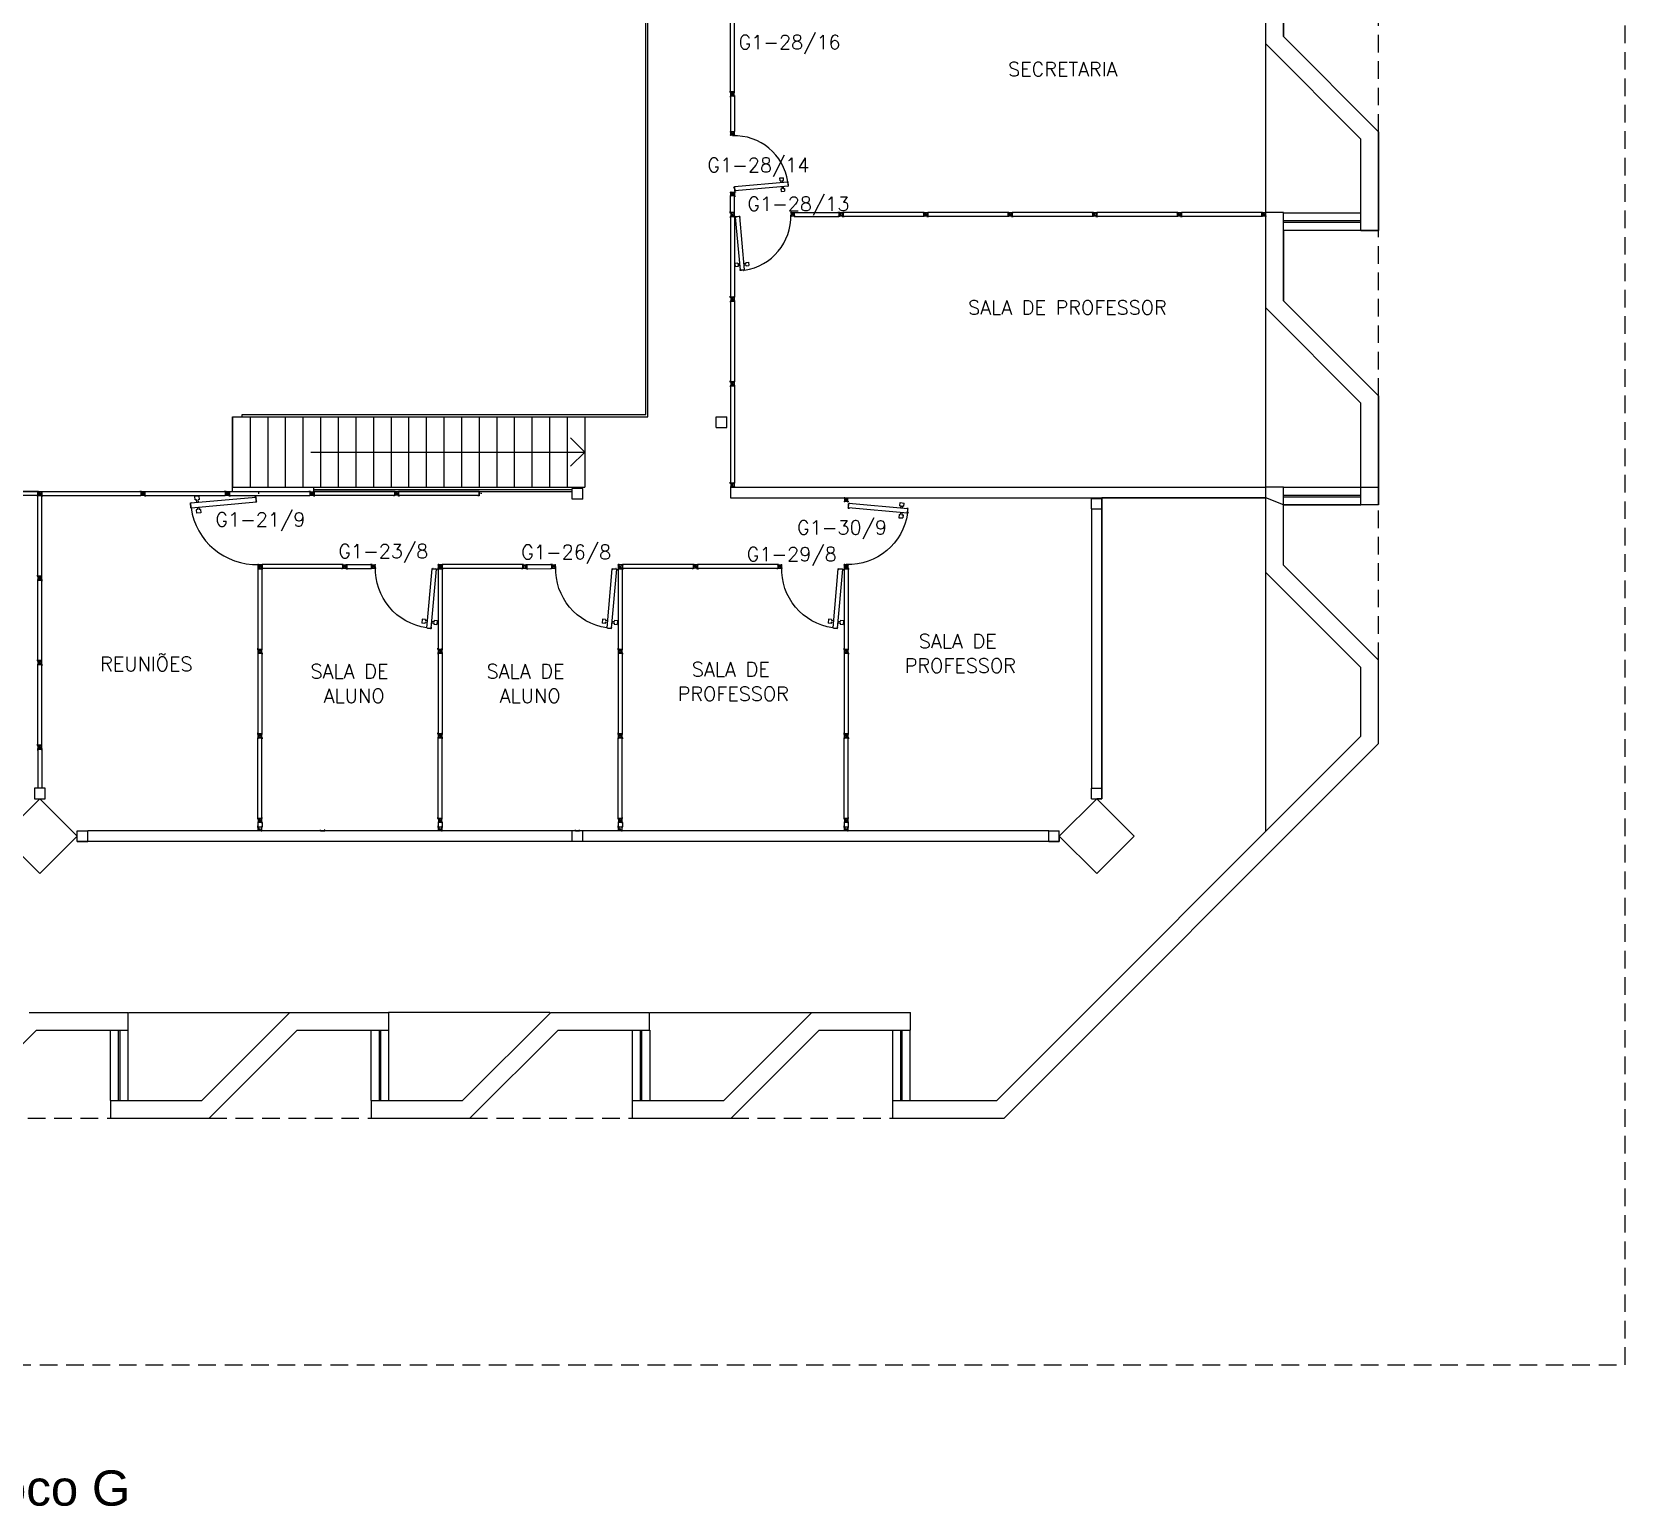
# Model space of a CAD drawing. Header units: millimetres. Extents: x 2280 to 2568, y 1267 to 1403.
# Drawn here: x 2545.39 to 2568, y 1354.66 to 1375.57 of the extents above; entities that cross this region are included whole.
import ezdxf

# ---------------------------------------------------------------- set-up
doc = ezdxf.new("R2010")
doc.units = ezdxf.units.MM
doc.linetypes.add('HIDDEN', pattern=[0.375, 0.25, -0.125])
for name, color, linetype in [('1', 1, 'Continuous'), ('ALV', 2, 'Continuous'), ('ALVENARIA', 2, 'Continuous'), ('DIV', 2, 'Continuous'), ('ENDEREÇO NOVO', 2, 'Continuous'), ('ESQ', 1, 'Continuous'), ('ESTRUT', 2, 'Continuous'), ('PL-Áreas-Depto', 2, 'Continuous'), ('PROJ', 1, 'HIDDEN'), ('TEXTO', 2, 'Continuous'), ('USO', 2, 'Continuous')]:
    doc.layers.add(name, color=color, linetype=linetype)
doc.styles.get("Standard").update_dxf_attribs({"font": 'arial.ttf'})
doc.styles.add('UNB-100', font='simplex.shx', dxfattribs={"height": 0.2})

# ---------------------------------------------------------------- blocks, each defined once
blk = doc.blocks.new('MTDIV')
for p, q in [((-0.0285, 0.0185), (-0.0285, 0.0285)), ((-0.0185, 0.0285), (-0.0285, 0.0285)), ((-0.0265, 0.0185), (-0.0285, 0.0185)), ((-0.0265, 0.0235), (-0.0265, 0.0265)), ((-0.0265, 0.0265), (-0.0185, 0.0265)), ((-0.0265, 0.0235), (0.0265, 0.0235)), ((-0.0215, 0.0235), (-0.0265, 0.0235)), ((-0.0265, 0.0185), (-0.0265, 0.0215)), ((-0.0265, 0.0215), (-0.0235, 0.0215)), ((-0.0235, 0.0215), (-0.0235, -0.0215)), ((-0.0215, 0.0235), (-0.0215, 0.0215)), ((-0.0215, 0.0215), (0.0215, 0.0215)), ((-0.0215, 0.0195), (0.0195, 0.0195)), ((-0.0215, 0.0195), (-0.0215, -0.0195)), ((-0.0185, 0.0265), (-0.0185, 0.0285)), ((-0.0049, 0), (0.0049, 0)), ((0, -0.0049), (0, 0.0049)), ((0.0115, 0.0095), (0.0115, 0.0075)), ((0.0195, 0.0095), (0.0115, 0.0095)), ((0.0215, 0.0075), (0.0115, 0.0075)), ((0.0135, 0.0075), (0.0135, 0.0055)), ((0.0215, 0.0055), (0.0135, 0.0055)), ((0.0185, 0.0265), (0.0185, 0.0285)), ((0.0185, 0.0285), (0.0285, 0.0285)), ((0.0185, 0.0265), (0.0265, 0.0265)), ((0.0195, 0.0195), (0.0195, 0.0095)), ((0.0215, 0.0235), (0.0215, 0.0075)), ((0.0215, 0.0235), (0.0265, 0.0235)), ((0.0215, 0.0055), (0.0215, -0.0055)), ((0.0235, 0.0215), (0.0235, -0.0215)), ((0.0265, 0.0215), (0.0235, 0.0215)), ((0.0265, 0.0235), (0.0265, 0.0265)), ((0.0265, 0.0185), (0.0265, 0.0215)), ((0.0265, 0.0185), (0.0285, 0.0185)), ((0.0285, 0.0185), (0.0285, 0.0285)), ((-0.0285, -0.0185), (-0.0285, -0.0285)), ((-0.0285, -0.0185), (-0.0265, -0.0185)), ((-0.0185, -0.0285), (-0.0285, -0.0285)), ((-0.0265, -0.0185), (-0.0265, -0.0215)), ((-0.0265, -0.0215), (-0.0235, -0.0215)), ((0.0265, -0.0235), (-0.0265, -0.0235)), ((-0.0265, -0.0235), (-0.0265, -0.0265)), ((-0.0215, -0.0235), (-0.0265, -0.0235)), ((-0.0185, -0.0265), (-0.0265, -0.0265)), ((-0.0215, -0.0195), (0.0195, -0.0195)), ((-0.0215, -0.0215), (0.0215, -0.0215)), ((-0.0215, -0.0215), (-0.0215, -0.0235)), ((-0.0185, -0.0265), (-0.0185, -0.0285)), ((0.0115, -0.0075), (0.0115, -0.0095)), ((0.0215, -0.0075), (0.0115, -0.0075)), ((0.0195, -0.0095), (0.0115, -0.0095)), ((0.0135, -0.0055), (0.0135, -0.0075)), ((0.0215, -0.0055), (0.0135, -0.0055)), ((0.0185, -0.0265), (0.0185, -0.0285)), ((0.0265, -0.0265), (0.0185, -0.0265)), ((0.0185, -0.0285), (0.0285, -0.0285)), ((0.0195, -0.0095), (0.0195, -0.0195)), ((0.0215, -0.0075), (0.0215, -0.0235)), ((0.0215, -0.0235), (0.0265, -0.0235)), ((0.0265, -0.0215), (0.0235, -0.0215)), ((0.0265, -0.0185), (0.0265, -0.0215)), ((0.0285, -0.0185), (0.0265, -0.0185)), ((0.0265, -0.0235), (0.0265, -0.0265)), ((0.0285, -0.0185), (0.0285, -0.0285))]:
    blk.add_line(p, q)
blk = doc.blocks.new('DIV12')
for p, q in [((-0.005, 0), (0.005, 0)), ((0, -0.005), (0, 0.005)), ((0.024, 0.018), (0.028, 0.018)), ((0.024, 0.018), (0.024, 0.016)), ((0.024, 0.016), (0.028, 0.016)), ((0.028, 0.03), (0.043, 0.03)), ((0.028, 0.018), (0.028, 0.03)), ((0.028, -0.017), (0.028, 0.016)), ((0.03, 0.028), (1.169, 0.028)), ((0.03, -0.029), (0.03, 0.028)), ((0.043, 0.03), (0.043, 0.028)), ((1.157, 0.03), (1.157, 0.028)), ((1.171, 0.03), (1.157, 0.03)), ((1.169, -0.029), (1.169, 0.028)), ((1.171, 0.018), (1.171, 0.03)), ((1.176, 0.018), (1.171, 0.018)), ((1.176, 0.016), (1.171, 0.016)), ((1.171, -0.017), (1.171, 0.016)), ((1.176, 0.018), (1.176, 0.016)), ((1.195, 0), (1.205, 0)), ((1.2, -0.005), (1.2, 0.005)), ((0.024, -0.017), (0.028, -0.017)), ((0.024, -0.017), (0.024, -0.019)), ((0.024, -0.019), (0.028, -0.019)), ((0.028, -0.031), (0.028, -0.019)), ((0.028, -0.031), (0.043, -0.031)), ((0.03, -0.029), (1.169, -0.029)), ((0.043, -0.029), (0.043, -0.031)), ((1.157, -0.029), (1.157, -0.031)), ((1.171, -0.031), (1.157, -0.031)), ((1.176, -0.017), (1.171, -0.017)), ((1.176, -0.019), (1.171, -0.019)), ((1.171, -0.031), (1.171, -0.019)), ((1.176, -0.017), (1.176, -0.019))]:
    blk.add_line(p, q)
blk = doc.blocks.new('PLXD')
at = {"color": 2}
for p, q in [((-0.172, 0.786), (-0.161, 0.787)), ((-0.172, 0.786), (-0.171, 0.772)), ((-0.169, 0.772), (-0.171, 0.772)), ((-0.17, 0.784), (-0.114, 0.789)), ((-0.17, 0.784), (-0.103, 0.028)), ((-0.159, 0.792), (-0.161, 0.792)), ((-0.161, 0.792), (-0.161, 0.787)), ((-0.159, 0.792), (-0.159, 0.787)), ((-0.159, 0.787), (-0.126, 0.79)), ((-0.124, 0.795), (-0.126, 0.795)), ((-0.124, 0.795), (-0.124, 0.79)), ((-0.124, 0.79), (-0.112, 0.791)), ((-0.114, 0.789), (-0.046, 0.033)), ((-0.112, 0.791), (-0.11, 0.777)), ((-0.105, 0.026), (-0.106, 0.04)), ((-0.104, 0.04), (-0.106, 0.04)), ((-0.105, 0.026), (-0.093, 0.027)), ((-0.103, 0.028), (-0.046, 0.033)), ((-0.092, 0.022), (-0.093, 0.027)), ((-0.09, 0.022), (-0.092, 0.022)), ((-0.091, 0.027), (-0.058, 0.03)), ((-0.09, 0.022), (-0.091, 0.027)), ((-0.057, 0.025), (-0.058, 0.03)), ((-0.055, 0.025), (-0.057, 0.025)), ((-0.056, 0.03), (-0.044, 0.031)), ((-0.055, 0.025), (-0.056, 0.03)), ((-0.045, 0.045), (-0.047, 0.045)), ((-0.044, 0.031), (-0.045, 0.045)), ((-0.008, 0), (0.006, 0)), ((0, 0.007), (0, -0.006))]:
    blk.add_line(p, q, dxfattribs=at)
for p, q in [((-0.126, 0.795), (-0.126, 0.79)), ((-0.11, 0.777), (-0.112, 0.777))]:
    blk.add_line(p, q)
at = {"color": 1}
for p, q in [((-0.08, 0.737), (-0.041, 0.74)), ((-0.036, 0.691), (-0.041, 0.74)), ((-0.194, 0.727), (-0.233, 0.723)), ((-0.229, 0.673), (-0.233, 0.723)), ((-0.189, 0.677), (-0.229, 0.673)), ((-0.192, 0.712), (-0.194, 0.727)), ((-0.164, 0.714), (-0.192, 0.712)), ((-0.162, 0.694), (-0.19, 0.692)), ((-0.189, 0.677), (-0.19, 0.692)), ((-0.107, 0.719), (-0.079, 0.722)), ((-0.106, 0.7), (-0.077, 0.702)), ((-0.079, 0.722), (-0.08, 0.737)), ((-0.076, 0.687), (-0.077, 0.702)), ((-0.076, 0.687), (-0.036, 0.691))]:
    blk.add_line(p, q, dxfattribs=at)
blk.add_arc((-0.064, 0.029), 0.764, 98.125, 182.1419, dxfattribs=at)

msp = doc.modelspace()

# ---------------------------------------------------------------- linework, layer by layer
at = {"layer": '1'}
msp.add_lwpolyline([(2549.349, 1369.611), (2553.239, 1369.611), (2553.036, 1369.409), (2553.239, 1369.611), (2553.036, 1369.814)], dxfattribs=at)
at = {"layer": 'ALV'}
for p, q in [((2562.904, 1375.401), (2562.904, 1376.755)), ((2563.154, 1375.505), (2563.154, 1376.755)), ((2563.154, 1375.505), (2564.504, 1374.155)), ((2562.904, 1375.401), (2564.254, 1374.051)), ((2564.504, 1372.755), (2564.504, 1374.155)), ((2564.254, 1372.755), (2564.254, 1374.051)), ((2563.154, 1373.009), (2562.904, 1373.009)), ((2562.904, 1371.655), (2562.904, 1373.009)), ((2563.154, 1371.758), (2563.154, 1373.009)), ((2564.504, 1372.755), (2564.254, 1372.755)), ((2564.254, 1372.755), (2564.504, 1372.755)), ((2562.904, 1371.655), (2564.254, 1370.305)), ((2563.154, 1371.758), (2564.504, 1370.408)), ((2564.254, 1368.861), (2564.254, 1370.305)), ((2564.504, 1368.861), (2564.504, 1370.408)), ((2555.105, 1370.111), (2555.255, 1370.111)), ((2555.105, 1369.961), (2555.105, 1370.111)), ((2555.255, 1369.961), (2555.255, 1370.111)), ((2555.105, 1369.961), (2555.255, 1369.961)), ((2553.06, 1368.944), (2553.06, 1369.094)), ((2553.21, 1369.094), (2553.06, 1369.094)), ((2553.21, 1368.944), (2553.06, 1368.944)), ((2553.21, 1368.944), (2553.21, 1369.094)), ((2555.305, 1369.111), (2562.904, 1369.111)), ((2555.305, 1369.111), (2555.305, 1368.961)), ((2555.305, 1368.961), (2562.904, 1368.961)), ((2562.904, 1367.904), (2562.904, 1369.111)), ((2563.154, 1369.111), (2562.904, 1369.111)), ((2562.904, 1367.904), (2562.904, 1369.111)), ((2563.154, 1369.111), (2562.904, 1369.111)), ((2563.154, 1368.008), (2563.154, 1369.111)), ((2563.154, 1368.008), (2563.154, 1369.111)), ((2564.254, 1369.111), (2564.504, 1369.111)), ((2564.254, 1368.861), (2564.254, 1369.111)), ((2564.504, 1368.861), (2564.504, 1369.111)), ((2564.504, 1368.861), (2564.254, 1368.861)), ((2564.504, 1368.861), (2564.254, 1368.861)), ((2563.154, 1368.008), (2564.504, 1366.658)), ((2562.904, 1367.904), (2564.254, 1366.554)), ((2564.504, 1365.474), (2564.504, 1366.658)), ((2564.254, 1365.578), (2564.254, 1366.554)), ((2559.087, 1360.411), (2564.254, 1365.578)), ((2559.19, 1360.161), (2564.504, 1365.474)), ((2545.355, 1361.661), (2546.757, 1361.661)), ((2546.757, 1361.411), (2546.757, 1361.661)), ((2547.805, 1360.411), (2549.055, 1361.661)), ((2549.055, 1361.661), (2550.457, 1361.661)), ((2550.457, 1361.411), (2550.457, 1361.661)), ((2551.505, 1360.411), (2552.755, 1361.661)), ((2552.755, 1361.661), (2554.157, 1361.661)), ((2554.157, 1361.411), (2554.157, 1361.661)), ((2555.211, 1360.411), (2556.461, 1361.661)), ((2556.461, 1361.661), (2557.863, 1361.661)), ((2557.863, 1361.411), (2557.863, 1361.661)), ((2544.209, 1360.161), (2545.459, 1361.411)), ((2545.459, 1361.411), (2546.757, 1361.411)), ((2547.909, 1360.161), (2549.159, 1361.411)), ((2549.159, 1361.411), (2550.457, 1361.411)), ((2551.609, 1360.161), (2552.859, 1361.411)), ((2552.859, 1361.411), (2554.157, 1361.411)), ((2555.315, 1360.161), (2556.565, 1361.411)), ((2556.565, 1361.411), (2557.863, 1361.411)), ((2546.507, 1360.411), (2546.507, 1360.161)), ((2546.507, 1360.411), (2547.805, 1360.411)), ((2550.207, 1360.411), (2551.505, 1360.411)), ((2550.207, 1360.411), (2550.207, 1360.161)), ((2553.913, 1360.411), (2553.913, 1360.161)), ((2553.913, 1360.411), (2555.211, 1360.411)), ((2557.607, 1360.411), (2557.607, 1360.161)), ((2557.607, 1360.411), (2559.087, 1360.411)), ((2546.507, 1360.161), (2547.909, 1360.161)), ((2550.207, 1360.161), (2551.609, 1360.161)), ((2553.913, 1360.161), (2555.315, 1360.161)), ((2557.607, 1360.161), (2559.19, 1360.161))]:
    msp.add_line(p, q, dxfattribs=at)
at = {"layer": 'ALVENARIA'}
for p, q in [((2560.429, 1368.953), (2560.579, 1368.953)), ((2560.429, 1368.803), (2560.429, 1368.953)), ((2560.579, 1368.803), (2560.579, 1368.953)), ((2560.429, 1368.803), (2560.429, 1364.841)), ((2560.429, 1368.803), (2560.579, 1368.803)), ((2560.579, 1364.841), (2560.579, 1368.803)), ((2560.429, 1364.691), (2560.429, 1364.841)), ((2560.429, 1364.841), (2560.579, 1364.841)), ((2560.579, 1364.691), (2560.579, 1364.841)), ((2560.429, 1364.691), (2560.579, 1364.691)), ((2546.034, 1364.236), (2546.184, 1364.236)), ((2546.034, 1364.086), (2546.034, 1364.236)), ((2559.823, 1364.236), (2546.184, 1364.236)), ((2546.184, 1364.086), (2546.184, 1364.236)), ((2559.823, 1364.236), (2559.973, 1364.236)), ((2559.823, 1364.086), (2559.823, 1364.236)), ((2559.973, 1364.086), (2559.973, 1364.236)), ((2546.034, 1364.086), (2546.184, 1364.086)), ((2559.823, 1364.086), (2546.184, 1364.086)), ((2559.823, 1364.086), (2559.973, 1364.086))]:
    msp.add_line(p, q, dxfattribs=at)
msp.add_lwpolyline([(2545.429, 1364.691), (2545.579, 1364.691), (2545.579, 1364.841), (2545.429, 1364.841)], close=True, dxfattribs=at)
at = {"layer": 'DIV'}
for p, q in [((2555.303, 1374.661), (2555.303, 1374.646)), ((2555.315, 1374.661), (2555.303, 1374.661)), ((2555.303, 1374.646), (2555.305, 1374.646)), ((2555.362, 1374.659), (2555.305, 1374.659)), ((2555.305, 1374.659), (2555.305, 1374.159)), ((2555.315, 1374.666), (2555.315, 1374.661)), ((2555.315, 1374.666), (2555.317, 1374.666)), ((2555.317, 1374.666), (2555.317, 1374.661)), ((2555.35, 1374.661), (2555.317, 1374.661)), ((2555.339, 1374.689), (2555.329, 1374.689)), ((2555.334, 1374.694), (2555.334, 1374.684)), ((2555.35, 1374.666), (2555.35, 1374.661)), ((2555.35, 1374.666), (2555.352, 1374.666)), ((2555.352, 1374.666), (2555.352, 1374.661)), ((2555.364, 1374.661), (2555.352, 1374.661)), ((2555.362, 1374.659), (2555.362, 1374.159)), ((2555.362, 1374.646), (2555.364, 1374.646)), ((2555.364, 1374.661), (2555.364, 1374.646)), ((2555.305, 1373.008), (2555.305, 1373.242)), ((2555.329, 1373.27), (2555.339, 1373.27)), ((2555.329, 1373.27), (2555.339, 1373.27)), ((2555.334, 1373.275), (2555.334, 1373.265)), ((2555.334, 1373.265), (2555.334, 1373.275)), ((2555.357, 1373.289), (2555.362, 1373.289)), ((2555.357, 1373.287), (2555.357, 1373.289)), ((2555.357, 1373.289), (2555.362, 1373.289)), ((2555.357, 1373.289), (2555.357, 1373.287)), ((2555.357, 1373.287), (2555.362, 1373.287)), ((2555.357, 1373.287), (2555.362, 1373.287)), ((2555.357, 1373.254), (2555.362, 1373.254)), ((2555.357, 1373.252), (2555.357, 1373.254)), ((2555.357, 1373.254), (2555.362, 1373.254)), ((2555.357, 1373.254), (2555.357, 1373.252)), ((2555.357, 1373.252), (2555.362, 1373.252)), ((2555.357, 1373.252), (2555.362, 1373.252)), ((2555.362, 1373.301), (2555.377, 1373.301)), ((2555.362, 1373.301), (2555.362, 1373.289)), ((2555.362, 1373.301), (2555.377, 1373.301)), ((2555.362, 1373.289), (2555.362, 1373.301)), ((2555.362, 1373.287), (2555.362, 1373.254)), ((2555.362, 1373.254), (2555.362, 1373.287)), ((2555.362, 1373.252), (2555.362, 1373.24)), ((2555.362, 1373.24), (2555.362, 1373.252)), ((2555.362, 1373.008), (2555.362, 1373.242)), ((2555.362, 1373.24), (2555.377, 1373.24)), ((2555.362, 1373.24), (2555.377, 1373.24)), ((2555.364, 1373.299), (2555.364, 1373.242)), ((2555.364, 1373.242), (2555.364, 1373.299)), ((2555.377, 1373.299), (2555.377, 1373.301)), ((2555.377, 1373.301), (2555.377, 1373.299)), ((2555.377, 1373.24), (2555.377, 1373.242)), ((2555.377, 1373.242), (2555.377, 1373.24)), ((2555.303, 1373.021), (2555.305, 1373.021)), ((2555.303, 1373.006), (2555.303, 1373.021)), ((2555.315, 1373.006), (2555.303, 1373.006)), ((2555.362, 1373.008), (2555.305, 1373.008)), ((2555.315, 1373.001), (2555.315, 1373.006)), ((2555.315, 1373.001), (2555.317, 1373.001)), ((2555.317, 1373.001), (2555.317, 1373.006)), ((2555.35, 1373.006), (2555.317, 1373.006)), ((2555.334, 1372.973), (2555.334, 1372.983)), ((2555.35, 1373.001), (2555.35, 1373.006)), ((2555.35, 1373.001), (2555.352, 1373.001)), ((2555.352, 1373.001), (2555.352, 1373.006)), ((2555.364, 1373.006), (2555.352, 1373.006)), ((2555.362, 1373.021), (2555.364, 1373.021)), ((2555.364, 1373.006), (2555.364, 1373.021)), ((2556.192, 1372.975), (2556.192, 1372.985)), ((2556.211, 1373.009), (2556.845, 1373.009)), ((2556.832, 1373.009), (2556.832, 1373.011)), ((2556.847, 1373.011), (2556.832, 1373.011)), ((2556.845, 1373.009), (2556.845, 1372.952)), ((2556.847, 1373.011), (2556.847, 1372.999)), ((2556.852, 1372.999), (2556.847, 1372.999)), ((2556.847, 1372.997), (2556.847, 1372.964)), ((2556.852, 1372.997), (2556.847, 1372.997)), ((2556.852, 1372.997), (2556.852, 1372.999)), ((2556.875, 1372.985), (2556.875, 1372.975)), ((2555.339, 1372.978), (2555.329, 1372.978)), ((2556.187, 1372.98), (2556.197, 1372.98)), ((2556.211, 1372.952), (2556.845, 1372.952)), ((2556.832, 1372.95), (2556.832, 1372.952)), ((2556.847, 1372.95), (2556.832, 1372.95)), ((2556.852, 1372.964), (2556.847, 1372.964)), ((2556.847, 1372.962), (2556.847, 1372.95)), ((2556.852, 1372.962), (2556.847, 1372.962)), ((2556.852, 1372.962), (2556.852, 1372.964)), ((2556.87, 1372.98), (2556.88, 1372.98)), ((2555.303, 1370.549), (2555.303, 1370.535)), ((2555.315, 1370.549), (2555.303, 1370.549)), ((2555.303, 1370.535), (2555.305, 1370.535)), ((2555.305, 1370.547), (2555.305, 1369.17)), ((2555.362, 1370.547), (2555.305, 1370.547)), ((2555.315, 1370.554), (2555.315, 1370.549)), ((2555.315, 1370.554), (2555.317, 1370.554)), ((2555.317, 1370.554), (2555.317, 1370.549)), ((2555.35, 1370.549), (2555.317, 1370.549)), ((2555.339, 1370.578), (2555.329, 1370.578)), ((2555.334, 1370.583), (2555.334, 1370.573)), ((2555.35, 1370.554), (2555.35, 1370.549)), ((2555.35, 1370.554), (2555.352, 1370.554)), ((2555.352, 1370.554), (2555.352, 1370.549)), ((2555.364, 1370.549), (2555.352, 1370.549)), ((2555.362, 1370.547), (2555.362, 1369.17)), ((2555.362, 1370.535), (2555.364, 1370.535)), ((2555.364, 1370.549), (2555.364, 1370.535)), ((2555.303, 1369.183), (2555.305, 1369.183)), ((2555.303, 1369.168), (2555.303, 1369.183)), ((2555.315, 1369.168), (2555.303, 1369.168)), ((2555.362, 1369.17), (2555.305, 1369.17)), ((2555.315, 1369.163), (2555.315, 1369.168)), ((2555.315, 1369.163), (2555.317, 1369.163)), ((2555.317, 1369.163), (2555.317, 1369.168)), ((2555.35, 1369.168), (2555.317, 1369.168)), ((2555.35, 1369.163), (2555.35, 1369.168)), ((2555.35, 1369.163), (2555.352, 1369.163)), ((2555.352, 1369.163), (2555.352, 1369.168)), ((2555.364, 1369.168), (2555.352, 1369.168)), ((2555.362, 1369.183), (2555.364, 1369.183)), ((2555.364, 1369.168), (2555.364, 1369.183)), ((2545.473, 1369.05), (2544.072, 1369.05)), ((2545.473, 1368.993), (2544.072, 1368.993)), ((2545.475, 1369.052), (2545.461, 1369.052)), ((2545.461, 1369.05), (2545.461, 1369.052)), ((2545.461, 1368.991), (2545.461, 1368.993)), ((2545.475, 1368.991), (2545.461, 1368.991)), ((2545.473, 1369.05), (2545.473, 1368.993)), ((2545.475, 1369.052), (2545.475, 1369.04)), ((2545.48, 1369.04), (2545.475, 1369.04)), ((2545.48, 1369.038), (2545.475, 1369.038)), ((2545.475, 1369.038), (2545.475, 1369.005)), ((2545.48, 1369.005), (2545.475, 1369.005)), ((2545.48, 1369.003), (2545.475, 1369.003)), ((2545.475, 1369.003), (2545.475, 1368.991)), ((2545.48, 1369.038), (2545.48, 1369.04)), ((2545.48, 1369.003), (2545.48, 1369.005)), ((2545.509, 1369.021), (2545.498, 1369.021)), ((2545.504, 1369.026), (2545.504, 1369.016)), ((2545.527, 1369.04), (2545.532, 1369.04)), ((2545.527, 1369.038), (2545.527, 1369.04)), ((2545.527, 1369.038), (2545.532, 1369.038)), ((2545.527, 1369.005), (2545.532, 1369.005)), ((2545.527, 1369.003), (2545.527, 1369.005)), ((2545.527, 1369.003), (2545.532, 1369.003)), ((2545.532, 1369.052), (2545.546, 1369.052)), ((2545.532, 1369.052), (2545.532, 1369.04)), ((2545.532, 1369.038), (2545.532, 1369.005)), ((2545.532, 1369.003), (2545.532, 1368.991)), ((2545.532, 1368.991), (2545.546, 1368.991)), ((2545.534, 1369.05), (2545.534, 1368.993)), ((2545.534, 1369.05), (2546.936, 1369.05)), ((2545.534, 1368.993), (2546.936, 1368.993)), ((2545.546, 1369.05), (2545.546, 1369.052)), ((2545.546, 1368.991), (2545.546, 1368.993)), ((2546.923, 1369.05), (2546.923, 1369.052)), ((2546.938, 1369.052), (2546.923, 1369.052)), ((2546.923, 1368.991), (2546.923, 1368.993)), ((2546.938, 1368.991), (2546.923, 1368.991)), ((2546.936, 1369.05), (2546.936, 1368.993)), ((2546.938, 1369.052), (2546.938, 1369.04)), ((2546.943, 1369.04), (2546.938, 1369.04)), ((2546.938, 1369.038), (2546.938, 1369.005)), ((2546.943, 1369.038), (2546.938, 1369.038)), ((2546.943, 1369.005), (2546.938, 1369.005)), ((2546.938, 1369.003), (2546.938, 1368.991)), ((2546.943, 1369.003), (2546.938, 1369.003)), ((2546.943, 1369.038), (2546.943, 1369.04)), ((2546.943, 1369.003), (2546.943, 1369.005)), ((2546.961, 1369.021), (2546.971, 1369.021)), ((2546.966, 1369.026), (2546.966, 1369.016)), ((2550.571, 1369.021), (2550.561, 1369.021)), ((2550.566, 1369.026), (2550.566, 1369.016)), ((2549.858, 1368.016), (2549.872, 1368.016)), ((2549.858, 1368.016), (2549.858, 1368.004)), ((2549.86, 1368.014), (2550.209, 1368.014)), ((2549.86, 1368.014), (2549.86, 1367.957)), ((2549.872, 1368.014), (2549.872, 1368.016)), ((2550.197, 1368.014), (2550.197, 1368.016)), ((2550.211, 1368.016), (2550.197, 1368.016)), ((2550.209, 1368.014), (2550.209, 1367.957)), ((2550.211, 1368.016), (2550.211, 1368.004)), ((2552.415, 1368.015), (2552.429, 1368.015)), ((2552.415, 1368.015), (2552.415, 1368.003)), ((2552.417, 1368.013), (2552.766, 1368.014)), ((2552.417, 1368.013), (2552.417, 1367.956)), ((2552.429, 1368.013), (2552.429, 1368.015)), ((2552.754, 1368.014), (2552.754, 1368.016)), ((2552.768, 1368.016), (2552.754, 1368.016)), ((2552.766, 1368.014), (2552.766, 1367.957)), ((2552.768, 1368.016), (2552.768, 1368.004)), ((2553.772, 1368.016), (2553.786, 1368.016)), ((2553.772, 1368.016), (2553.772, 1368.004)), ((2554.777, 1368.014), (2553.774, 1368.014)), ((2553.774, 1368.014), (2553.774, 1367.957)), ((2553.786, 1368.014), (2553.786, 1368.016)), ((2554.765, 1368.014), (2554.765, 1368.016)), ((2554.779, 1368.016), (2554.765, 1368.016)), ((2554.777, 1368.014), (2554.777, 1367.957)), ((2554.779, 1368.016), (2554.779, 1368.004)), ((2549.853, 1368.004), (2549.858, 1368.004)), ((2549.853, 1368.002), (2549.853, 1368.004)), ((2549.853, 1368.002), (2549.858, 1368.002)), ((2549.853, 1367.969), (2549.858, 1367.969)), ((2549.853, 1367.967), (2549.853, 1367.969)), ((2549.853, 1367.967), (2549.858, 1367.967)), ((2549.858, 1368.002), (2549.858, 1367.969)), ((2549.858, 1367.967), (2549.858, 1367.955)), ((2549.858, 1367.955), (2549.872, 1367.955)), ((2549.86, 1367.957), (2550.209, 1367.957)), ((2549.872, 1367.955), (2549.872, 1367.957)), ((2550.197, 1367.955), (2550.197, 1367.957)), ((2550.211, 1367.955), (2550.197, 1367.955)), ((2550.216, 1368.004), (2550.211, 1368.004)), ((2550.211, 1368.002), (2550.211, 1367.969)), ((2550.216, 1368.002), (2550.211, 1368.002)), ((2550.216, 1367.969), (2550.211, 1367.969)), ((2550.211, 1367.967), (2550.211, 1367.955)), ((2550.216, 1367.967), (2550.211, 1367.967)), ((2550.216, 1368.002), (2550.216, 1368.004)), ((2550.216, 1367.967), (2550.216, 1367.969)), ((2552.41, 1368.003), (2552.415, 1368.003)), ((2552.41, 1368.001), (2552.41, 1368.003)), ((2552.41, 1368.001), (2552.415, 1368.001)), ((2552.41, 1367.968), (2552.415, 1367.968)), ((2552.41, 1367.966), (2552.41, 1367.968)), ((2552.41, 1367.966), (2552.415, 1367.966)), ((2552.415, 1368.001), (2552.415, 1367.968)), ((2552.415, 1367.966), (2552.415, 1367.954)), ((2552.415, 1367.954), (2552.429, 1367.954)), ((2552.417, 1367.956), (2552.766, 1367.957)), ((2552.429, 1367.954), (2552.429, 1367.956)), ((2552.754, 1367.955), (2552.754, 1367.957)), ((2552.768, 1367.955), (2552.754, 1367.955)), ((2552.773, 1368.004), (2552.768, 1368.004)), ((2552.768, 1368.002), (2552.768, 1367.969)), ((2552.773, 1368.002), (2552.768, 1368.002)), ((2552.773, 1367.969), (2552.768, 1367.969)), ((2552.768, 1367.967), (2552.768, 1367.955)), ((2552.773, 1367.967), (2552.768, 1367.967)), ((2552.773, 1368.002), (2552.773, 1368.004)), ((2552.773, 1367.967), (2552.773, 1367.969)), ((2553.767, 1368.004), (2553.772, 1368.004)), ((2553.767, 1368.002), (2553.767, 1368.004)), ((2553.767, 1368.002), (2553.772, 1368.002)), ((2553.767, 1367.969), (2553.772, 1367.969)), ((2553.767, 1367.967), (2553.767, 1367.969)), ((2553.767, 1367.967), (2553.772, 1367.967)), ((2553.772, 1368.002), (2553.772, 1367.969)), ((2553.772, 1367.967), (2553.772, 1367.955)), ((2553.772, 1367.955), (2553.786, 1367.955)), ((2554.777, 1367.957), (2553.774, 1367.957)), ((2553.786, 1367.955), (2553.786, 1367.957)), ((2554.765, 1367.955), (2554.765, 1367.957)), ((2554.779, 1367.955), (2554.765, 1367.955)), ((2554.784, 1368.004), (2554.779, 1368.004)), ((2554.779, 1368.002), (2554.779, 1367.969)), ((2554.784, 1368.002), (2554.779, 1368.002)), ((2554.784, 1367.969), (2554.779, 1367.969)), ((2554.779, 1367.967), (2554.779, 1367.955)), ((2554.784, 1367.967), (2554.779, 1367.967)), ((2554.784, 1368.002), (2554.784, 1368.004)), ((2554.784, 1367.967), (2554.784, 1367.969)), ((2545.473, 1365.393), (2545.473, 1365.378)), ((2545.485, 1365.393), (2545.473, 1365.393)), ((2545.473, 1365.378), (2545.475, 1365.378)), ((2545.475, 1365.391), (2545.475, 1364.841)), ((2545.532, 1365.391), (2545.475, 1365.391)), ((2545.485, 1365.398), (2545.485, 1365.393)), ((2545.485, 1365.398), (2545.487, 1365.398)), ((2545.487, 1365.398), (2545.487, 1365.393)), ((2545.52, 1365.393), (2545.487, 1365.393)), ((2545.509, 1365.421), (2545.498, 1365.421)), ((2545.504, 1365.426), (2545.504, 1365.416)), ((2545.52, 1365.398), (2545.52, 1365.393)), ((2545.52, 1365.398), (2545.522, 1365.398)), ((2545.522, 1365.398), (2545.522, 1365.393)), ((2545.534, 1365.393), (2545.522, 1365.393)), ((2545.532, 1365.391), (2545.532, 1364.841)), ((2545.532, 1365.378), (2545.534, 1365.378)), ((2545.534, 1365.393), (2545.534, 1365.378)), ((2548.601, 1364.308), (2548.599, 1364.308)), ((2548.599, 1364.293), (2548.599, 1364.308)), ((2548.599, 1364.293), (2548.611, 1364.293)), ((2548.601, 1364.357), (2548.601, 1364.295)), ((2548.601, 1364.295), (2548.658, 1364.295)), ((2548.611, 1364.288), (2548.611, 1364.293)), ((2548.613, 1364.288), (2548.611, 1364.288)), ((2548.613, 1364.293), (2548.646, 1364.293)), ((2548.613, 1364.288), (2548.613, 1364.293)), ((2548.624, 1364.265), (2548.634, 1364.265)), ((2548.629, 1364.27), (2548.629, 1364.26)), ((2548.646, 1364.288), (2548.646, 1364.293)), ((2548.648, 1364.288), (2548.646, 1364.288)), ((2548.648, 1364.293), (2548.66, 1364.293)), ((2548.648, 1364.288), (2548.648, 1364.293)), ((2548.658, 1364.357), (2548.658, 1364.295)), ((2548.66, 1364.308), (2548.658, 1364.308)), ((2548.66, 1364.293), (2548.66, 1364.308)), ((2549.489, 1364.251), (2549.487, 1364.251)), ((2549.487, 1364.236), (2549.487, 1364.251)), ((2549.487, 1364.236), (2549.499, 1364.236)), ((2549.489, 1364.238), (2549.546, 1364.238)), ((2549.536, 1364.236), (2549.548, 1364.236)), ((2549.548, 1364.251), (2549.546, 1364.251)), ((2549.548, 1364.236), (2549.548, 1364.251)), ((2551.158, 1364.308), (2551.156, 1364.308)), ((2551.156, 1364.293), (2551.156, 1364.308)), ((2551.156, 1364.293), (2551.168, 1364.293)), ((2551.158, 1364.357), (2551.158, 1364.295)), ((2551.158, 1364.295), (2551.215, 1364.295)), ((2551.168, 1364.288), (2551.168, 1364.293)), ((2551.17, 1364.288), (2551.168, 1364.288)), ((2551.17, 1364.293), (2551.203, 1364.293)), ((2551.17, 1364.288), (2551.17, 1364.293)), ((2551.181, 1364.265), (2551.191, 1364.265)), ((2551.186, 1364.27), (2551.186, 1364.26)), ((2551.203, 1364.288), (2551.203, 1364.293)), ((2551.205, 1364.288), (2551.203, 1364.288)), ((2551.205, 1364.293), (2551.217, 1364.293)), ((2551.205, 1364.288), (2551.205, 1364.293)), ((2551.215, 1364.357), (2551.215, 1364.295)), ((2551.217, 1364.308), (2551.215, 1364.308)), ((2551.217, 1364.293), (2551.217, 1364.308)), ((2553.06, 1364.086), (2553.06, 1364.236)), ((2553.21, 1364.236), (2553.06, 1364.236)), ((2553.107, 1364.251), (2553.105, 1364.251)), ((2553.105, 1364.236), (2553.105, 1364.251)), ((2553.105, 1364.236), (2553.117, 1364.236)), ((2553.107, 1364.238), (2553.164, 1364.238)), ((2553.154, 1364.236), (2553.166, 1364.236)), ((2553.166, 1364.251), (2553.164, 1364.251)), ((2553.166, 1364.236), (2553.166, 1364.251)), ((2553.21, 1364.086), (2553.21, 1364.236)), ((2553.715, 1364.308), (2553.713, 1364.308)), ((2553.713, 1364.293), (2553.713, 1364.308)), ((2553.713, 1364.293), (2553.725, 1364.293)), ((2553.715, 1364.357), (2553.715, 1364.295)), ((2553.715, 1364.295), (2553.772, 1364.295)), ((2553.725, 1364.288), (2553.725, 1364.293)), ((2553.727, 1364.288), (2553.725, 1364.288)), ((2553.727, 1364.293), (2553.76, 1364.293)), ((2553.727, 1364.288), (2553.727, 1364.293)), ((2553.738, 1364.265), (2553.748, 1364.265)), ((2553.743, 1364.27), (2553.743, 1364.26)), ((2553.76, 1364.288), (2553.76, 1364.293)), ((2553.762, 1364.288), (2553.76, 1364.288)), ((2553.762, 1364.293), (2553.774, 1364.293)), ((2553.762, 1364.288), (2553.762, 1364.293)), ((2553.772, 1364.357), (2553.772, 1364.295)), ((2553.774, 1364.308), (2553.772, 1364.308)), ((2553.774, 1364.293), (2553.774, 1364.308)), ((2556.922, 1364.308), (2556.92, 1364.308)), ((2556.92, 1364.293), (2556.92, 1364.308)), ((2556.92, 1364.293), (2556.932, 1364.293)), ((2556.922, 1364.357), (2556.922, 1364.295)), ((2556.922, 1364.295), (2556.979, 1364.295)), ((2556.932, 1364.288), (2556.932, 1364.293)), ((2556.934, 1364.288), (2556.932, 1364.288)), ((2556.934, 1364.293), (2556.967, 1364.293)), ((2556.934, 1364.288), (2556.934, 1364.293)), ((2556.945, 1364.265), (2556.955, 1364.265)), ((2556.95, 1364.27), (2556.95, 1364.26)), ((2556.967, 1364.288), (2556.967, 1364.293)), ((2556.969, 1364.288), (2556.967, 1364.288)), ((2556.969, 1364.293), (2556.981, 1364.293)), ((2556.969, 1364.288), (2556.969, 1364.293)), ((2556.979, 1364.357), (2556.979, 1364.295)), ((2556.981, 1364.308), (2556.979, 1364.308)), ((2556.981, 1364.293), (2556.981, 1364.308)), ((2553.21, 1364.086), (2553.06, 1364.086))]:
    msp.add_line(p, q, dxfattribs=at)
at = {"layer": 'ESQ'}
for p, q in [((2554.105, 1370.141), (2554.105, 1384.261)), ((2554.135, 1370.111), (2554.135, 1384.261)), ((2563.154, 1373.005), (2564.254, 1373.005)), ((2564.254, 1372.89), (2563.154, 1372.89)), ((2563.154, 1372.87), (2564.254, 1372.87)), ((2564.254, 1372.755), (2563.154, 1372.755)), ((2548.239, 1370.111), (2550.263, 1370.111)), ((2548.239, 1370.111), (2548.239, 1369.111)), ((2548.378, 1370.141), (2554.105, 1370.141)), ((2548.378, 1370.111), (2548.378, 1370.141)), ((2548.378, 1370.111), (2554.135, 1370.111)), ((2548.489, 1370.111), (2548.489, 1369.111)), ((2548.739, 1370.111), (2548.739, 1369.111)), ((2548.989, 1370.111), (2548.989, 1369.111)), ((2549.239, 1370.111), (2549.239, 1369.111)), ((2549.489, 1370.111), (2549.489, 1369.111)), ((2549.739, 1370.111), (2549.739, 1369.111)), ((2549.989, 1370.111), (2549.989, 1369.111)), ((2550.239, 1370.111), (2550.239, 1369.111)), ((2550.489, 1370.111), (2550.489, 1369.111)), ((2550.739, 1370.111), (2550.739, 1369.111)), ((2550.989, 1370.111), (2550.989, 1369.111)), ((2551.239, 1370.111), (2551.239, 1369.111)), ((2551.489, 1370.111), (2551.489, 1369.111)), ((2551.739, 1370.111), (2551.739, 1369.111)), ((2551.989, 1370.111), (2551.989, 1369.111)), ((2552.239, 1370.111), (2552.239, 1369.111)), ((2552.489, 1370.111), (2552.489, 1369.111)), ((2552.739, 1370.111), (2552.739, 1369.111)), ((2552.989, 1370.111), (2552.989, 1369.111)), ((2553.239, 1370.111), (2553.239, 1369.111)), ((2548.239, 1369.111), (2553.239, 1369.111)), ((2549.395, 1369.051), (2549.395, 1369.111)), ((2549.395, 1369.081), (2553.06, 1369.081)), ((2549.395, 1369.051), (2553.06, 1369.051)), ((2552.194, 1369.081), (2553.06, 1369.081)), ((2552.194, 1369.051), (2553.06, 1369.051)), ((2563.154, 1369.111), (2564.254, 1369.111)), ((2563.154, 1369.111), (2564.254, 1369.111)), ((2564.254, 1368.996), (2563.154, 1368.996)), ((2564.254, 1368.996), (2563.154, 1368.996)), ((2563.154, 1368.976), (2564.254, 1368.976)), ((2563.154, 1368.976), (2564.254, 1368.976)), ((2563.154, 1368.861), (2564.254, 1368.861)), ((2563.154, 1368.861), (2564.254, 1368.861)), ((2546.504, 1361.411), (2546.504, 1360.411)), ((2546.619, 1361.411), (2546.619, 1360.411)), ((2546.639, 1361.411), (2546.639, 1360.411)), ((2546.754, 1361.411), (2546.754, 1360.411)), ((2550.204, 1361.411), (2550.204, 1360.411)), ((2550.319, 1361.411), (2550.319, 1360.411)), ((2550.339, 1361.411), (2550.339, 1360.411)), ((2550.454, 1361.411), (2550.454, 1360.411)), ((2553.91, 1361.411), (2553.91, 1360.411)), ((2554.025, 1361.411), (2554.025, 1360.411)), ((2554.045, 1361.411), (2554.045, 1360.411)), ((2554.16, 1361.411), (2554.16, 1360.411)), ((2557.604, 1361.411), (2557.604, 1360.411)), ((2557.719, 1361.411), (2557.719, 1360.411)), ((2557.739, 1361.411), (2557.739, 1360.411)), ((2557.854, 1361.411), (2557.854, 1360.411))]:
    msp.add_line(p, q, dxfattribs=at)
at = {"layer": 'ESTRUT'}
for points in [[(2545.504, 1363.631), (2544.973, 1364.161), (2545.504, 1364.691), (2546.034, 1364.161)], [(2560.504, 1363.631), (2561.034, 1364.161), (2560.504, 1364.691), (2559.973, 1364.161)]]:
    msp.add_lwpolyline(points, close=True, dxfattribs=at)
at = {"layer": 'PL-Áreas-Depto'}
for p, q in [((2554.105, 1370.141), (2554.105, 1384.261)), ((2563.154, 1376.505), (2563.154, 1375.505)), ((2563.154, 1375.505), (2564.504, 1374.155)), ((2564.504, 1374.155), (2564.504, 1372.755)), ((2564.504, 1372.755), (2563.154, 1372.755)), ((2563.154, 1372.755), (2563.154, 1371.758)), ((2563.154, 1371.758), (2564.504, 1370.408)), ((2564.504, 1370.408), (2564.504, 1368.861)), ((2548.239, 1369.05), (2548.239, 1370.111)), ((2548.239, 1370.111), (2548.378, 1370.111)), ((2548.378, 1370.111), (2548.378, 1370.141)), ((2548.378, 1370.141), (2554.105, 1370.141)), ((2541.613, 1369.05), (2548.239, 1369.05)), ((2562.904, 1368.961), (2560.579, 1368.961)), ((2560.579, 1368.961), (2560.579, 1364.691)), ((2563.154, 1368.861), (2562.904, 1368.961)), ((2564.504, 1368.861), (2563.154, 1368.861)), ((2560.504, 1364.691), (2559.973, 1364.161)), ((2560.579, 1364.691), (2560.504, 1364.691)), ((2545.504, 1363.631), (2544.973, 1364.161)), ((2546.034, 1364.161), (2545.504, 1363.631)), ((2546.034, 1364.086), (2546.034, 1364.161)), ((2559.973, 1364.086), (2546.034, 1364.086)), ((2559.973, 1364.161), (2559.973, 1364.086))]:
    msp.add_line(p, q, dxfattribs=at)
at = {"layer": 'PROJ'}
for p, q in [((2568.004, 1356.661), (2568.004, 1401.661)), ((2564.504, 1374.155), (2564.504, 1376.505)), ((2564.504, 1370.408), (2564.504, 1372.755)), ((2564.504, 1366.658), (2564.504, 1368.861)), ((2564.504, 1366.658), (2564.504, 1368.861)), ((2544.209, 1360.161), (2546.507, 1360.161)), ((2547.909, 1360.161), (2550.207, 1360.161)), ((2551.609, 1360.161), (2553.913, 1360.161)), ((2555.315, 1360.161), (2557.607, 1360.161)), ((2523.004, 1356.661), (2568.004, 1356.661))]:
    msp.add_line(p, q, dxfattribs=at)
at = {"layer": 'PROJ', "linetype": 'Continuous'}
for p, q in [((2562.904, 1373.009), (2562.904, 1375.401)), ((2562.904, 1369.111), (2562.904, 1371.655)), ((2562.904, 1364.228), (2562.904, 1367.904)), ((2562.904, 1364.228), (2562.904, 1367.904)), ((2546.769, 1361.661), (2549.061, 1361.661)), ((2552.743, 1361.661), (2550.451, 1361.661)), ((2554.169, 1361.661), (2556.461, 1361.661))]:
    msp.add_line(p, q, dxfattribs=at)

# ---------------------------------------------------------------- block references
at = {"layer": 'DIV'}
for name, p, rotation in [('DIV12', (2555.334, 1374.689), 90), ('MTDIV', (2555.334, 1374.689), 180), ('MTDIV', (2555.334, 1374.131), 270), ('PLXD', (2555.334, 1373.27), 270), ('MTDIV', (2555.334, 1373.27), 270), ('PLXD', (2555.334, 1372.978), 180), ('MTDIV', (2556.875, 1372.98), 270), ('DIV12', (2558.075, 1372.98), 180), ('MTDIV', (2558.075, 1372.98), 270), ('DIV12', (2559.275, 1372.98), 180), ('MTDIV', (2559.275, 1372.98), 270), ('DIV12', (2560.475, 1372.98), 180), ('MTDIV', (2560.475, 1372.98), 270), ('DIV12', (2561.675, 1372.98), 180), ('MTDIV', (2561.675, 1372.98), 270), ('DIV12', (2562.875, 1372.98), 180), ('MTDIV', (2562.875, 1372.98), 270), ('DIV12', (2545.504, 1367.821), 89.99999999999999), ('MTDIV', (2545.504, 1369.021), 270), ('DIV12', (2550.566, 1369.021), 180), ('MTDIV', (2550.566, 1369.021), 270), ('DIV12', (2551.766, 1369.021), 180), ('MTDIV', (2548.629, 1367.985), 270), ('DIV12', (2549.829, 1367.985), 180), ('MTDIV', (2551.186, 1367.985), 270), ('DIV12', (2552.386, 1367.985), 180), ('MTDIV', (2553.743, 1367.985), 270), ('MTDIV', (2554.808, 1367.985), 270), ('DIV12', (2556.008, 1367.985), 180), ('MTDIV', (2556.95, 1367.985), 90), ('DIV12', (2545.504, 1366.621), 89.99999999999999), ('MTDIV', (2545.504, 1367.821), 270), ('DIV12', (2548.629, 1367.985), 270), ('DIV12', (2551.186, 1367.985), 270), ('DIV12', (2553.743, 1367.985), 270), ('DIV12', (2556.95, 1367.985), 270), ('DIV12', (2548.629, 1366.785), 270), ('MTDIV', (2548.629, 1366.785), 90), ('DIV12', (2551.186, 1366.785), 270), ('MTDIV', (2551.186, 1366.785), 90), ('DIV12', (2553.743, 1366.785), 270), ('MTDIV', (2553.743, 1366.785), 90), ('DIV12', (2556.95, 1366.785), 270), ('MTDIV', (2556.95, 1366.785), 90), ('DIV12', (2545.504, 1365.421), 89.99999999999999), ('MTDIV', (2545.504, 1366.621), 270), ('MTDIV', (2548.629, 1365.585), 90), ('MTDIV', (2551.186, 1365.585), 90), ('MTDIV', (2553.743, 1365.585), 90), ('MTDIV', (2556.95, 1365.585), 90), ('MTDIV', (2545.504, 1365.421), 270), ('MTDIV', (2548.629, 1364.265), 270), ('MTDIV', (2551.186, 1364.265), 270), ('MTDIV', (2553.743, 1364.265), 270), ('MTDIV', (2556.95, 1364.265), 270)]:
    msp.add_blockref(name, p, dxfattribs=dict(at, rotation=rotation))
at = {"layer": 'DIV', "xscale": -1}
for name, p, rotation in [('MTDIV', (2555.334, 1374.131), 270), ('MTDIV', (2555.334, 1373.27), 270), ('DIV12', (2555.334, 1372.978), 90), ('MTDIV', (2556.192, 1372.98), 270), ('DIV12', (2555.334, 1371.778), 90), ('MTDIV', (2546.966, 1369.021), 90), ('DIV12', (2546.966, 1369.021), 180), ('MTDIV', (2548.166, 1369.021), 90), ('DIV12', (2548.166, 1369.021), 180), ('MTDIV', (2549.366, 1369.021), 90), ('MTDIV', (2556.95, 1368.933), 270), ('MTDIV', (2548.629, 1367.985), 90), ('MTDIV', (2549.829, 1367.985), 90), ('MTDIV', (2550.24, 1367.985), 90), ('MTDIV', (2551.186, 1367.985), 90), ('MTDIV', (2552.386, 1367.985), 90), ('MTDIV', (2552.797, 1367.985), 90), ('MTDIV', (2556.008, 1367.985), 90), ('MTDIV', (2556.95, 1367.985), 270), ('MTDIV', (2545.504, 1367.821), 90), ('MTDIV', (2548.629, 1366.785), 270), ('MTDIV', (2551.186, 1366.785), 270), ('MTDIV', (2553.743, 1366.785), 270), ('MTDIV', (2556.95, 1366.785), 270), ('MTDIV', (2545.504, 1366.621), 90), ('DIV12', (2548.629, 1364.385), 270), ('DIV12', (2551.186, 1364.385), 270), ('DIV12', (2553.743, 1364.385), 270), ('DIV12', (2556.95, 1364.385), 270), ('MTDIV', (2545.504, 1365.421), 90), ('MTDIV', (2548.629, 1364.385), 90), ('MTDIV', (2551.186, 1364.385), 90), ('MTDIV', (2553.743, 1364.385), 90), ('MTDIV', (2556.95, 1364.385), 90)]:
    msp.add_blockref(name, p, dxfattribs=dict(at, rotation=rotation))
for p in [(2555.334, 1372.978), (2555.334, 1371.778), (2555.334, 1370.578), (2555.334, 1369.14)]:
    msp.add_blockref('MTDIV', p, dxfattribs=at)
at = {"layer": 'DIV'}
for p, xscale, yscale, zscale, rotation in [((2548.612, 1369.029), 1.224231027586832, 1.224231027586832, 1.224231027586832, 90), ((2556.95, 1368.933), -1.107450026858777, 1.107450026858777, 1.107450026858777, 270), ((2551.186, 1367.985), -1.107450026858714, 1.107450026858771, 1.107450026858777, 180), ((2553.743, 1367.985), -1.107450026858714, 1.107450026858771, 1.107450026858777, 180), ((2556.95, 1367.985), -1.107450026858771, 1.107450026858771, 1.107450026858777, 180)]:
    msp.add_blockref('PLXD', p, dxfattribs=dict(at, xscale=xscale, yscale=yscale, zscale=zscale, rotation=rotation))

# ---------------------------------------------------------------- texts
at = {"layer": 'ENDEREÇO NOVO', "style": 'UNB-100'}
for s, p in [('G1-28/16', (2555.421, 1375.324)), ('G1-28/14', (2554.979, 1373.583)), ('G1-28/13', (2555.546, 1373.033)), ('G1-21/9', (2547.996, 1368.553)), ('G1-30/9', (2556.251, 1368.439)), ('G1-23/8', (2549.741, 1368.105)), ('G1-29/8', (2555.537, 1368.063))]:
    msp.add_text(s, height=0.2, dxfattribs=at).set_placement(p)
msp.add_text('G1-26/8', height=0.2, rotation=360, dxfattribs=at).set_placement((2552.336, 1368.092))
at = {"layer": 'TEXTO', "style": 'UNB-100'}
for s, p in [('SECRETARIA', (2559.246, 1374.941)), ('SALA DE PROFESSOR', (2558.678, 1371.561)), ('SALA DE', (2557.979, 1366.827)), ('REUNIÕES', (2546.361, 1366.504)), ('PROFESSOR', (2557.78, 1366.48)), ('SALA DE', (2549.346, 1366.4)), ('SALA DE', (2551.845, 1366.4)), ('SALA DE', (2554.758, 1366.428)), ('ALUNO', (2549.532, 1366.053)), ('ALUNO', (2552.03, 1366.053)), ('PROFESSOR', (2554.558, 1366.081))]:
    msp.add_text(s, height=0.2, dxfattribs=at).set_placement(p)
at = {"layer": 'USO'}
msp.add_text('Bloco G', height=0.5, dxfattribs=at).set_placement((2544.303, 1354.663))

doc.saveas('drawing.dxf')
